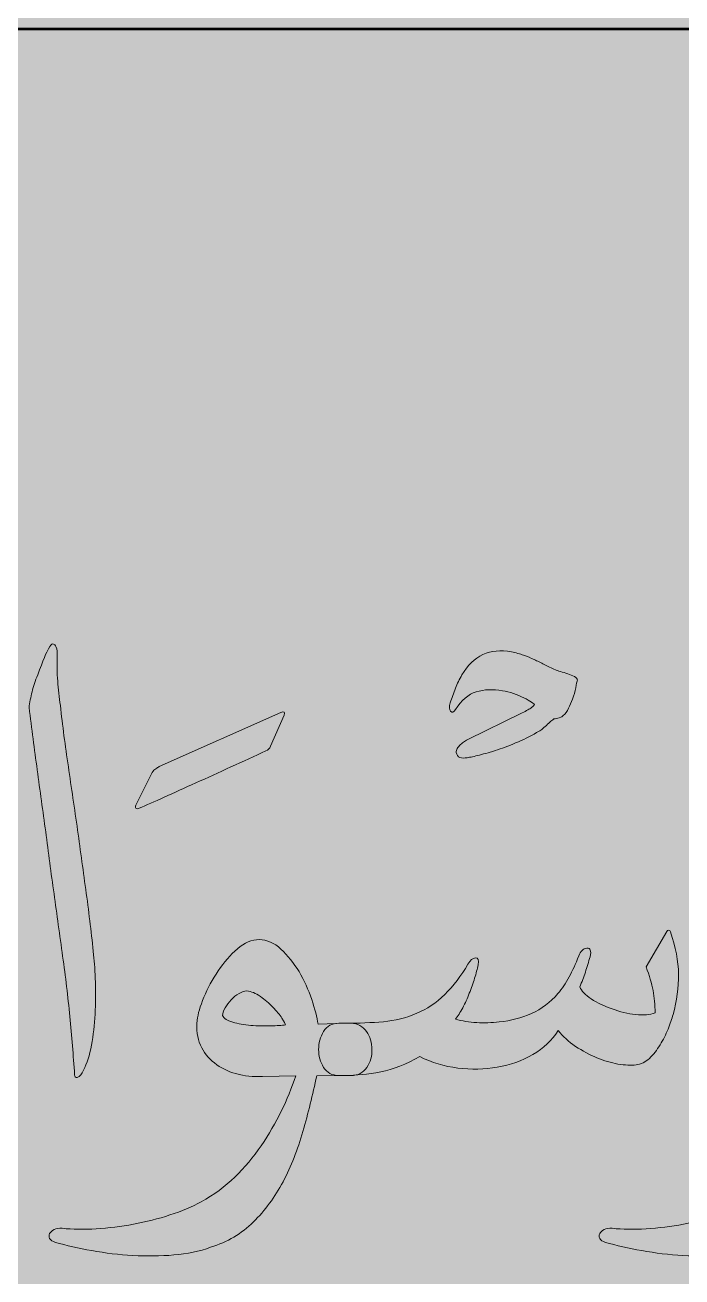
# Model space of a CAD drawing. Header units: inches. Extents: x -1481 to -429, y -1676 to -696.
# Drawn here: x -857.77 to -847.41, y -1195.29 to -1175.56 of the extents above; entities that cross this region are included whole.
import ezdxf

# ---------------------------------------------------------------- set-up
doc = ezdxf.new("R2010")
doc.units = ezdxf.units.IN
doc.header["$MEASUREMENT"] = 0
doc.layers.add('Layer 1', color=7, linetype='Continuous')

# ---------------------------------------------------------------- blocks, each defined once
blk = doc.blocks.new('block 75')
at = {"layer": 'Layer 1', "true_color": 0x009344}
h = blk.add_hatch(color=114, dxfattribs=at)
h.dxf.hatch_style = 2
h.paths.add_polyline_path([(-693.785, -1296.171), (-933.785, -1296.171), (-933.785, -1006.171), (-693.785, -1006.171)])
blk = doc.blocks.new('block 140')
at = {"layer": 'Layer 1', "true_color": 0x49c6ea}
h = blk.add_hatch(color=133, dxfattribs=at)
h.dxf.hatch_style = 2
h.paths.add_polyline_path([(-919.173, -1282.809), (-748.857, -1282.809), (-748.857, -1065.618), (-919.173, -1065.618)])
h = blk.add_hatch(color=133, dxfattribs=at)
h.dxf.hatch_style = 2
h.paths.add_polyline_path([(-907.435, -1277.731), (-761.338, -1277.731), (-761.338, -1076.165), (-907.435, -1076.165)])
at = {"layer": 'Layer 1', "true_color": 0xfff4c8}
h = blk.add_hatch(color=254, dxfattribs=at)
h.dxf.hatch_style = 2
h.paths.add_polyline_path([(-912.062, -1208.145), (-756.36, -1208.145), (-756.36, -1175.62), (-912.062, -1175.62)])
at = {"layer": 'Layer 1', "lineweight": 0}
blk.add_lwpolyline([(-912.062, -1208.145), (-756.36, -1208.145), (-756.36, -1175.62), (-912.062, -1175.62), (-912.062, -1208.145)], dxfattribs=at)
at = {"layer": 'Layer 1', "color": 44, "lineweight": 53, "true_color": 0xaf7e09}
blk.add_lwpolyline([(-912.062, -1208.145), (-756.36, -1208.145), (-756.36, -1175.62), (-912.062, -1175.62), (-912.062, -1208.145)], dxfattribs=at)
blk = doc.blocks.new('block 174')
at = {"layer": 'Layer 1', "true_color": 0x231f20}
h = blk.add_hatch(color=250, dxfattribs=at)
h.dxf.hatch_style = 2
edge = h.paths.add_edge_path()
edge.add_spline(control_points=[(-853.972, -1186.998), (-854.147, -1187.079), (-854.33, -1187.163), (-854.521, -1187.25), (-854.712, -1187.337), (-854.896, -1187.421), (-855.075, -1187.502), (-855.253, -1187.582), (-855.419, -1187.658), (-855.573, -1187.728), (-855.727, -1187.798), (-855.858, -1187.855), (-855.967, -1187.901), (-855.991, -1187.911), (-856.009, -1187.911), (-856.019, -1187.901), (-856.03, -1187.89), (-856.03, -1187.874), (-856.019, -1187.853), (-856.019, -1187.853), (-855.762, -1187.339), (-855.762, -1187.339), (-855.745, -1187.311), (-855.726, -1187.291), (-855.707, -1187.279), (-855.688, -1187.267), (-855.67, -1187.255), (-855.652, -1187.245), (-855.652, -1187.245), (-853.736, -1186.394), (-853.736, -1186.394), (-853.68, -1186.37), (-853.663, -1186.384), (-853.684, -1186.436), (-853.684, -1186.436), (-853.899, -1186.925), (-853.899, -1186.925), (-853.909, -1186.956), (-853.934, -1186.98), (-853.972, -1186.998)], knot_values=[0, 0, 0, 0, 1, 1, 1, 2, 2, 2, 3, 3, 3, 4, 4, 4, 5, 5, 5, 6, 6, 6, 7, 7, 7, 8, 8, 8, 9, 9, 9, 10, 10, 10, 11, 11, 11, 12, 12, 12, 13, 13, 13, 13], degree=3, periodic=1)
at = {"layer": 'Layer 1', "lineweight": 0}
blk.add_open_spline([(-853.972, -1186.998), (-854.147, -1187.079), (-854.33, -1187.163), (-854.521, -1187.25), (-854.712, -1187.337), (-854.896, -1187.421), (-855.075, -1187.502), (-855.253, -1187.582), (-855.419, -1187.658), (-855.573, -1187.728), (-855.727, -1187.798), (-855.858, -1187.855), (-855.967, -1187.901), (-855.991, -1187.911), (-856.009, -1187.911), (-856.019, -1187.901), (-856.03, -1187.89), (-856.03, -1187.874), (-856.019, -1187.853), (-856.019, -1187.853), (-855.762, -1187.339), (-855.762, -1187.339), (-855.745, -1187.311), (-855.726, -1187.291), (-855.707, -1187.279), (-855.688, -1187.267), (-855.67, -1187.255), (-855.652, -1187.245), (-855.652, -1187.245), (-853.736, -1186.394), (-853.736, -1186.394), (-853.68, -1186.37), (-853.663, -1186.384), (-853.684, -1186.436), (-853.684, -1186.436), (-853.899, -1186.925), (-853.899, -1186.925), (-853.909, -1186.956), (-853.934, -1186.98), (-853.972, -1186.998)], degree=3, knots=[0, 0, 0, 0, 1, 1, 1, 2, 2, 2, 3, 3, 3, 4, 4, 4, 5, 5, 5, 6, 6, 6, 7, 7, 7, 8, 8, 8, 9, 9, 9, 10, 10, 10, 11, 11, 11, 12, 12, 12, 13, 13, 13, 13], dxfattribs=at)
blk = doc.blocks.new('block 175')
at = {"layer": 'Layer 1', "true_color": 0x231f20}
h = blk.add_hatch(color=250, dxfattribs=at)
h.dxf.hatch_style = 2
edge = h.paths.add_edge_path()
edge.add_spline(control_points=[(-849.058, -1185.877), (-849.065, -1185.902), (-849.073, -1185.944), (-849.084, -1186.003), (-849.094, -1186.063), (-849.112, -1186.122), (-849.136, -1186.182), (-849.157, -1186.231), (-849.178, -1186.279), (-849.199, -1186.326), (-849.22, -1186.373), (-849.248, -1186.411), (-849.283, -1186.439), (-849.29, -1186.453), (-849.31, -1186.465), (-849.344, -1186.476), (-849.377, -1186.486), (-849.404, -1186.492), (-849.425, -1186.492), (-849.429, -1186.492), (-849.44, -1186.5), (-849.459, -1186.518), (-849.478, -1186.535), (-849.501, -1186.555), (-849.527, -1186.578), (-849.554, -1186.601), (-849.579, -1186.622), (-849.604, -1186.644), (-849.628, -1186.665), (-849.647, -1186.679), (-849.661, -1186.686), (-849.766, -1186.749), (-849.876, -1186.805), (-849.989, -1186.854), (-850.103, -1186.903), (-850.212, -1186.945), (-850.317, -1186.979), (-850.422, -1187.015), (-850.517, -1187.042), (-850.601, -1187.063), (-850.685, -1187.084), (-850.749, -1187.099), (-850.795, -1187.105), (-850.84, -1187.113), (-850.879, -1187.111), (-850.91, -1187.1), (-850.942, -1187.09), (-850.961, -1187.063), (-850.968, -1187.021), (-850.972, -1187), (-850.966, -1186.979), (-850.952, -1186.958), (-850.938, -1186.938), (-850.921, -1186.917), (-850.9, -1186.898), (-850.879, -1186.879), (-850.858, -1186.862), (-850.837, -1186.848), (-850.816, -1186.834), (-850.799, -1186.824), (-850.784, -1186.817), (-850.784, -1186.817), (-849.929, -1186.397), (-849.929, -1186.397), (-849.859, -1186.365), (-849.809, -1186.338), (-849.779, -1186.313), (-849.75, -1186.289), (-849.735, -1186.273), (-849.735, -1186.266), (-849.735, -1186.262), (-849.751, -1186.25), (-849.782, -1186.229), (-849.813, -1186.208), (-849.854, -1186.185), (-849.903, -1186.161), (-849.952, -1186.136), (-850.006, -1186.114), (-850.065, -1186.093), (-850.125, -1186.072), (-850.183, -1186.057), (-850.239, -1186.051), (-850.389, -1186.023), (-850.527, -1186.028), (-850.653, -1186.066), (-850.779, -1186.105), (-850.888, -1186.197), (-850.979, -1186.344), (-851.01, -1186.393), (-851.036, -1186.403), (-851.057, -1186.373), (-851.078, -1186.344), (-851.08, -1186.299), (-851.063, -1186.239), (-851.038, -1186.163), (-851.011, -1186.086), (-850.981, -1186.011), (-850.952, -1185.936), (-850.917, -1185.865), (-850.879, -1185.799), (-850.697, -1185.494), (-850.436, -1185.374), (-850.097, -1185.436), (-850.027, -1185.45), (-849.963, -1185.468), (-849.905, -1185.489), (-849.848, -1185.51), (-849.792, -1185.533), (-849.74, -1185.557), (-849.687, -1185.582), (-849.634, -1185.608), (-849.58, -1185.636), (-849.526, -1185.664), (-849.467, -1185.692), (-849.404, -1185.72), (-849.39, -1185.727), (-849.364, -1185.736), (-849.325, -1185.746), (-849.287, -1185.757), (-849.248, -1185.769), (-849.21, -1185.783), (-849.171, -1185.797), (-849.136, -1185.812), (-849.105, -1185.827), (-849.073, -1185.843), (-849.058, -1185.86), (-849.058, -1185.877)], knot_values=[0, 0, 0, 0, 1, 1, 1, 2, 2, 2, 3, 3, 3, 4, 4, 4, 5, 5, 5, 6, 6, 6, 7, 7, 7, 8, 8, 8, 9, 9, 9, 10, 10, 10, 11, 11, 11, 12, 12, 12, 13, 13, 13, 14, 14, 14, 15, 15, 15, 16, 16, 16, 17, 17, 17, 18, 18, 18, 19, 19, 19, 20, 20, 20, 21, 21, 21, 22, 22, 22, 23, 23, 23, 24, 24, 24, 25, 25, 25, 26, 26, 26, 27, 27, 27, 28, 28, 28, 29, 29, 29, 30, 30, 30, 31, 31, 31, 32, 32, 32, 33, 33, 33, 34, 34, 34, 35, 35, 35, 36, 36, 36, 37, 37, 37, 38, 38, 38, 39, 39, 39, 40, 40, 40, 41, 41, 41, 42, 42, 42, 42], degree=3, periodic=1)
at = {"layer": 'Layer 1', "lineweight": 0}
blk.add_open_spline([(-849.058, -1185.877), (-849.065, -1185.902), (-849.073, -1185.944), (-849.084, -1186.003), (-849.094, -1186.063), (-849.112, -1186.122), (-849.136, -1186.182), (-849.157, -1186.231), (-849.178, -1186.279), (-849.199, -1186.326), (-849.22, -1186.373), (-849.248, -1186.411), (-849.283, -1186.439), (-849.29, -1186.453), (-849.31, -1186.465), (-849.344, -1186.476), (-849.377, -1186.486), (-849.404, -1186.492), (-849.425, -1186.492), (-849.429, -1186.492), (-849.44, -1186.5), (-849.459, -1186.518), (-849.478, -1186.535), (-849.501, -1186.555), (-849.527, -1186.578), (-849.554, -1186.601), (-849.579, -1186.622), (-849.604, -1186.644), (-849.628, -1186.665), (-849.647, -1186.679), (-849.661, -1186.686), (-849.766, -1186.749), (-849.876, -1186.805), (-849.989, -1186.854), (-850.103, -1186.903), (-850.212, -1186.945), (-850.317, -1186.979), (-850.422, -1187.015), (-850.517, -1187.042), (-850.601, -1187.063), (-850.685, -1187.084), (-850.749, -1187.099), (-850.795, -1187.105), (-850.84, -1187.113), (-850.879, -1187.111), (-850.91, -1187.1), (-850.942, -1187.09), (-850.961, -1187.063), (-850.968, -1187.021), (-850.972, -1187), (-850.966, -1186.979), (-850.952, -1186.958), (-850.938, -1186.938), (-850.921, -1186.917), (-850.9, -1186.898), (-850.879, -1186.879), (-850.858, -1186.862), (-850.837, -1186.848), (-850.816, -1186.834), (-850.799, -1186.824), (-850.784, -1186.817), (-850.784, -1186.817), (-849.929, -1186.397), (-849.929, -1186.397), (-849.859, -1186.365), (-849.809, -1186.338), (-849.779, -1186.313), (-849.75, -1186.289), (-849.735, -1186.273), (-849.735, -1186.266), (-849.735, -1186.262), (-849.751, -1186.25), (-849.782, -1186.229), (-849.813, -1186.208), (-849.854, -1186.185), (-849.903, -1186.161), (-849.952, -1186.136), (-850.006, -1186.114), (-850.065, -1186.093), (-850.125, -1186.072), (-850.183, -1186.057), (-850.239, -1186.051), (-850.389, -1186.023), (-850.527, -1186.028), (-850.653, -1186.066), (-850.779, -1186.105), (-850.888, -1186.197), (-850.979, -1186.344), (-851.01, -1186.393), (-851.036, -1186.403), (-851.057, -1186.373), (-851.078, -1186.344), (-851.08, -1186.299), (-851.063, -1186.239), (-851.038, -1186.163), (-851.011, -1186.086), (-850.981, -1186.011), (-850.952, -1185.936), (-850.917, -1185.865), (-850.879, -1185.799), (-850.697, -1185.494), (-850.436, -1185.374), (-850.097, -1185.436), (-850.027, -1185.45), (-849.963, -1185.468), (-849.905, -1185.489), (-849.848, -1185.51), (-849.792, -1185.533), (-849.74, -1185.557), (-849.687, -1185.582), (-849.634, -1185.608), (-849.58, -1185.636), (-849.526, -1185.664), (-849.467, -1185.692), (-849.404, -1185.72), (-849.39, -1185.727), (-849.364, -1185.736), (-849.325, -1185.746), (-849.287, -1185.757), (-849.248, -1185.769), (-849.21, -1185.783), (-849.171, -1185.797), (-849.136, -1185.812), (-849.105, -1185.827), (-849.073, -1185.843), (-849.058, -1185.86), (-849.058, -1185.877)], degree=3, knots=[0, 0, 0, 0, 1, 1, 1, 2, 2, 2, 3, 3, 3, 4, 4, 4, 5, 5, 5, 6, 6, 6, 7, 7, 7, 8, 8, 8, 9, 9, 9, 10, 10, 10, 11, 11, 11, 12, 12, 12, 13, 13, 13, 14, 14, 14, 15, 15, 15, 16, 16, 16, 17, 17, 17, 18, 18, 18, 19, 19, 19, 20, 20, 20, 21, 21, 21, 22, 22, 22, 23, 23, 23, 24, 24, 24, 25, 25, 25, 26, 26, 26, 27, 27, 27, 28, 28, 28, 29, 29, 29, 30, 30, 30, 31, 31, 31, 32, 32, 32, 33, 33, 33, 34, 34, 34, 35, 35, 35, 36, 36, 36, 37, 37, 37, 38, 38, 38, 39, 39, 39, 40, 40, 40, 41, 41, 41, 42, 42, 42, 42], dxfattribs=at)
blk = doc.blocks.new('block 139')
at = {"layer": 'Layer 1', "true_color": 0x231f20}
h = blk.add_hatch(color=250, dxfattribs=at)
h.dxf.hatch_style = 2
edge = h.paths.add_edge_path()
edge.add_spline(control_points=[(-862.403, -1190.797), (-862.319, -1190.86), (-862.214, -1190.904), (-862.088, -1190.931), (-861.962, -1190.957), (-861.833, -1190.968), (-861.702, -1190.965), (-861.571, -1190.961), (-861.443, -1190.945), (-861.319, -1190.915), (-861.195, -1190.885), (-861.091, -1190.844), (-861.007, -1190.792), (-860.839, -1190.694), (-860.707, -1190.566), (-860.613, -1190.409), (-860.518, -1190.251), (-860.422, -1190.057), (-860.324, -1189.826), (-860.31, -1189.791), (-860.289, -1189.762), (-860.261, -1189.739), (-860.233, -1189.717), (-860.206, -1189.703), (-860.18, -1189.7), (-860.154, -1189.697), (-860.133, -1189.703), (-860.117, -1189.721), (-860.101, -1189.739), (-860.099, -1189.77), (-860.109, -1189.815), (-860.13, -1189.906), (-860.152, -1189.99), (-860.175, -1190.067), (-860.198, -1190.144), (-860.228, -1190.237), (-860.267, -1190.346), (-860.253, -1190.412), (-860.199, -1190.484), (-860.106, -1190.561), (-860.014, -1190.638), (-859.902, -1190.703), (-859.771, -1190.758), (-859.639, -1190.812), (-859.499, -1190.848), (-859.348, -1190.865), (-859.198, -1190.883), (-859.056, -1190.865), (-858.923, -1190.813), (-858.923, -1190.68), (-858.932, -1190.556), (-858.949, -1190.443), (-858.967, -1190.329), (-858.996, -1190.202), (-859.038, -1190.062), (-859.038, -1190.062), (-858.729, -1189.443), (-858.729, -1189.443), (-858.704, -1189.397), (-858.683, -1189.394), (-858.666, -1189.432), (-858.582, -1189.709), (-858.538, -1189.952), (-858.535, -1190.162), (-858.531, -1190.372), (-858.561, -1190.594), (-858.624, -1190.828), (-858.645, -1190.912), (-858.672, -1190.997), (-858.705, -1191.083), (-858.738, -1191.169), (-858.778, -1191.248), (-858.823, -1191.322), (-858.869, -1191.395), (-858.922, -1191.458), (-858.983, -1191.511), (-859.045, -1191.563), (-859.114, -1191.6), (-859.191, -1191.621), (-859.32, -1191.652), (-859.45, -1191.661), (-859.579, -1191.647), (-859.708, -1191.633), (-859.834, -1191.599), (-859.954, -1191.545), (-860.075, -1191.491), (-860.189, -1191.417), (-860.295, -1191.324), (-860.402, -1191.232), (-860.496, -1191.124), (-860.576, -1191.002), (-860.79, -1191.278), (-861.024, -1191.477), (-861.28, -1191.597), (-861.535, -1191.718), (-861.825, -1191.768), (-862.151, -1191.747), (-862.126, -1191.918), (-862.113, -1192.091), (-862.111, -1192.264), (-862.11, -1192.437), (-862.122, -1192.608), (-862.148, -1192.778), (-862.174, -1192.948), (-862.216, -1193.112), (-862.274, -1193.272), (-862.332, -1193.431), (-862.41, -1193.579), (-862.508, -1193.715), (-862.655, -1193.915), (-862.828, -1194.089), (-863.027, -1194.237), (-863.227, -1194.386), (-863.44, -1194.509), (-863.668, -1194.607), (-863.899, -1194.705), (-864.136, -1194.778), (-864.381, -1194.825), (-864.626, -1194.872), (-864.869, -1194.896), (-865.111, -1194.896), (-865.391, -1194.896), (-865.653, -1194.852), (-865.898, -1194.765), (-866.143, -1194.677), (-866.356, -1194.551), (-866.536, -1194.387), (-866.716, -1194.222), (-866.859, -1194.022), (-866.964, -1193.786), (-867.069, -1193.55), (-867.121, -1193.281), (-867.121, -1192.98), (-867.121, -1192.651), (-867.066, -1192.334), (-866.956, -1192.028), (-866.846, -1191.722), (-866.701, -1191.432), (-866.523, -1191.159), (-866.502, -1191.128), (-866.483, -1191.113), (-866.468, -1191.114), (-866.452, -1191.116), (-866.439, -1191.126), (-866.428, -1191.143), (-866.418, -1191.161), (-866.411, -1191.181), (-866.407, -1191.204), (-866.404, -1191.226), (-866.404, -1191.241), (-866.407, -1191.248), (-866.474, -1191.427), (-866.534, -1191.598), (-866.588, -1191.763), (-866.643, -1191.927), (-866.683, -1192.086), (-866.709, -1192.24), (-866.735, -1192.394), (-866.744, -1192.545), (-866.735, -1192.694), (-866.727, -1192.843), (-866.691, -1192.992), (-866.628, -1193.143), (-866.516, -1193.416), (-866.335, -1193.638), (-866.085, -1193.81), (-865.834, -1193.981), (-865.492, -1194.067), (-865.058, -1194.067), (-864.814, -1194.067), (-864.565, -1194.044), (-864.313, -1193.998), (-864.061, -1193.953), (-863.818, -1193.881), (-863.584, -1193.783), (-863.349, -1193.685), (-863.133, -1193.559), (-862.935, -1193.405), (-862.738, -1193.251), (-862.572, -1193.066), (-862.439, -1192.849), (-862.439, -1192.66), (-862.458, -1192.481), (-862.495, -1192.311), (-862.531, -1192.141), (-862.581, -1191.978), (-862.644, -1191.82), (-862.707, -1191.659), (-862.781, -1191.502), (-862.865, -1191.348), (-862.949, -1191.194), (-863.038, -1191.037), (-863.132, -1190.876), (-863.094, -1190.75), (-863.064, -1190.628), (-863.043, -1190.511), (-863.022, -1190.394), (-862.991, -1190.274), (-862.949, -1190.151), (-862.938, -1190.123), (-862.924, -1190.11), (-862.907, -1190.112), (-862.889, -1190.114), (-862.87, -1190.127), (-862.849, -1190.151), (-862.765, -1190.27), (-862.688, -1190.382), (-862.618, -1190.487), (-862.548, -1190.592), (-862.476, -1190.695), (-862.403, -1190.797)], knot_values=[0, 0, 0, 0, 1, 1, 1, 2, 2, 2, 3, 3, 3, 4, 4, 4, 5, 5, 5, 6, 6, 6, 7, 7, 7, 8, 8, 8, 9, 9, 9, 10, 10, 10, 11, 11, 11, 12, 12, 12, 13, 13, 13, 14, 14, 14, 15, 15, 15, 16, 16, 16, 17, 17, 17, 18, 18, 18, 19, 19, 19, 20, 20, 20, 21, 21, 21, 22, 22, 22, 23, 23, 23, 24, 24, 24, 25, 25, 25, 26, 26, 26, 27, 27, 27, 28, 28, 28, 29, 29, 29, 30, 30, 30, 31, 31, 31, 32, 32, 32, 33, 33, 33, 34, 34, 34, 35, 35, 35, 36, 36, 36, 37, 37, 37, 38, 38, 38, 39, 39, 39, 40, 40, 40, 41, 41, 41, 42, 42, 42, 43, 43, 43, 44, 44, 44, 45, 45, 45, 46, 46, 46, 47, 47, 47, 48, 48, 48, 49, 49, 49, 50, 50, 50, 51, 51, 51, 52, 52, 52, 53, 53, 53, 54, 54, 54, 55, 55, 55, 56, 56, 56, 57, 57, 57, 58, 58, 58, 59, 59, 59, 60, 60, 60, 61, 61, 61, 62, 62, 62, 63, 63, 63, 64, 64, 64, 65, 65, 65, 66, 66, 66, 67, 67, 67, 68, 68, 68, 69, 69, 69, 70, 70, 70, 70], degree=3, periodic=1)
edge = h.paths.add_edge_path()
edge.add_spline(control_points=[(-857.338, -1185.312), (-857.282, -1185.316), (-857.256, -1185.38), (-857.26, -1185.506), (-857.267, -1185.639), (-857.265, -1185.77), (-857.254, -1185.897), (-857.244, -1186.025), (-857.23, -1186.154), (-857.212, -1186.283), (-857.177, -1186.595), (-857.136, -1186.916), (-857.086, -1187.246), (-857.038, -1187.577), (-856.989, -1187.91), (-856.94, -1188.246), (-856.894, -1188.579), (-856.849, -1188.911), (-856.803, -1189.243), (-856.758, -1189.576), (-856.719, -1189.899), (-856.688, -1190.214), (-856.674, -1190.337), (-856.664, -1190.48), (-856.659, -1190.645), (-856.653, -1190.809), (-856.655, -1190.976), (-856.664, -1191.146), (-856.673, -1191.316), (-856.692, -1191.479), (-856.722, -1191.637), (-856.751, -1191.794), (-856.793, -1191.925), (-856.845, -1192.03), (-856.873, -1192.09), (-856.906, -1192.128), (-856.945, -1192.146), (-856.976, -1192.149), (-856.99, -1192.135), (-856.987, -1192.104), (-857.008, -1191.799), (-857.033, -1191.492), (-857.063, -1191.183), (-857.093, -1190.873), (-857.13, -1190.557), (-857.176, -1190.235), (-857.221, -1189.903), (-857.267, -1189.574), (-857.312, -1189.249), (-857.358, -1188.923), (-857.401, -1188.598), (-857.443, -1188.272), (-857.489, -1187.947), (-857.533, -1187.622), (-857.577, -1187.296), (-857.621, -1186.971), (-857.664, -1186.644), (-857.706, -1186.315), (-857.695, -1186.234), (-857.68, -1186.151), (-857.659, -1186.065), (-857.638, -1185.98), (-857.608, -1185.891), (-857.569, -1185.8), (-857.485, -1185.573), (-857.429, -1185.435), (-857.399, -1185.386), (-857.369, -1185.337), (-857.349, -1185.312), (-857.338, -1185.312)], knot_values=[0, 0, 0, 0, 1, 1, 1, 2, 2, 2, 3, 3, 3, 4, 4, 4, 5, 5, 5, 6, 6, 6, 7, 7, 7, 8, 8, 8, 9, 9, 9, 10, 10, 10, 11, 11, 11, 12, 12, 12, 13, 13, 13, 14, 14, 14, 15, 15, 15, 16, 16, 16, 17, 17, 17, 18, 18, 18, 19, 19, 19, 20, 20, 20, 21, 21, 21, 22, 22, 22, 23, 23, 23, 23], degree=3, periodic=1)
h = blk.add_hatch(color=250, dxfattribs=at)
h.dxf.hatch_style = 2
edge = h.paths.add_edge_path()
edge.add_spline(control_points=[(-853.499, -1192.12), (-853.499, -1192.12), (-854.024, -1192.13), (-854.024, -1192.13), (-854.171, -1192.137), (-854.31, -1192.122), (-854.442, -1192.085), (-854.573, -1192.049), (-854.687, -1191.993), (-854.783, -1191.917), (-854.879, -1191.842), (-854.953, -1191.748), (-855.003, -1191.634), (-855.054, -1191.52), (-855.071, -1191.39), (-855.053, -1191.243), (-855.043, -1191.145), (-855.008, -1191.024), (-854.948, -1190.881), (-854.889, -1190.737), (-854.813, -1190.598), (-854.722, -1190.464), (-854.631, -1190.329), (-854.53, -1190.213), (-854.418, -1190.117), (-854.306, -1190.021), (-854.192, -1189.973), (-854.077, -1189.973), (-853.954, -1189.973), (-853.84, -1190.023), (-853.733, -1190.122), (-853.626, -1190.222), (-853.531, -1190.34), (-853.447, -1190.477), (-853.367, -1190.617), (-853.3, -1190.763), (-853.248, -1190.915), (-853.195, -1191.067), (-853.162, -1191.198), (-853.148, -1191.306), (-853.148, -1191.306), (-852.728, -1191.29), (-852.728, -1191.29), (-852.728, -1191.29), (-852.628, -1191.29), (-852.628, -1191.29), (-852.576, -1191.29), (-852.529, -1191.303), (-852.487, -1191.327), (-852.445, -1191.352), (-852.41, -1191.383), (-852.382, -1191.421), (-852.354, -1191.46), (-852.333, -1191.504), (-852.319, -1191.553), (-852.305, -1191.602), (-852.298, -1191.652), (-852.298, -1191.705), (-852.294, -1191.806), (-852.32, -1191.9), (-852.376, -1191.986), (-852.432, -1192.071), (-852.516, -1192.114), (-852.628, -1192.114), (-852.628, -1192.114), (-852.728, -1192.114), (-852.728, -1192.114), (-852.728, -1192.114), (-853.169, -1192.12), (-853.169, -1192.12), (-853.232, -1192.417), (-853.304, -1192.709), (-853.387, -1192.996), (-853.469, -1193.283), (-853.573, -1193.547), (-853.699, -1193.789), (-853.828, -1194.03), (-853.985, -1194.242), (-854.169, -1194.424), (-854.352, -1194.606), (-854.577, -1194.739), (-854.843, -1194.822), (-855.018, -1194.885), (-855.211, -1194.926), (-855.423, -1194.943), (-855.635, -1194.961), (-855.85, -1194.963), (-856.069, -1194.951), (-856.287, -1194.939), (-856.503, -1194.913), (-856.714, -1194.875), (-856.926, -1194.836), (-857.117, -1194.793), (-857.289, -1194.744), (-857.338, -1194.73), (-857.368, -1194.71), (-857.381, -1194.683), (-857.393, -1194.657), (-857.393, -1194.632), (-857.381, -1194.607), (-857.368, -1194.583), (-857.345, -1194.562), (-857.31, -1194.544), (-857.275, -1194.527), (-857.233, -1194.52), (-857.184, -1194.523), (-857.019, -1194.541), (-856.84, -1194.543), (-856.646, -1194.531), (-856.452, -1194.519), (-856.256, -1194.494), (-856.058, -1194.458), (-855.86, -1194.421), (-855.669, -1194.373), (-855.483, -1194.313), (-855.298, -1194.254), (-855.134, -1194.184), (-854.99, -1194.103), (-854.791, -1193.995), (-854.614, -1193.865), (-854.46, -1193.715), (-854.306, -1193.565), (-854.168, -1193.4), (-854.045, -1193.222), (-853.923, -1193.043), (-853.817, -1192.862), (-853.728, -1192.678), (-853.639, -1192.495), (-853.562, -1192.308), (-853.499, -1192.12)], knot_values=[0, 0, 0, 0, 1, 1, 1, 2, 2, 2, 3, 3, 3, 4, 4, 4, 5, 5, 5, 6, 6, 6, 7, 7, 7, 8, 8, 8, 9, 9, 9, 10, 10, 10, 11, 11, 11, 12, 12, 12, 13, 13, 13, 14, 14, 14, 15, 15, 15, 16, 16, 16, 17, 17, 17, 18, 18, 18, 19, 19, 19, 20, 20, 20, 21, 21, 21, 22, 22, 22, 23, 23, 23, 24, 24, 24, 25, 25, 25, 26, 26, 26, 27, 27, 27, 28, 28, 28, 29, 29, 29, 30, 30, 30, 31, 31, 31, 32, 32, 32, 33, 33, 33, 34, 34, 34, 35, 35, 35, 36, 36, 36, 37, 37, 37, 38, 38, 38, 39, 39, 39, 40, 40, 40, 41, 41, 41, 42, 42, 42, 43, 43, 43, 43], degree=3, periodic=1)
edge = h.paths.add_edge_path()
edge.add_spline(control_points=[(-854.654, -1191.17), (-854.633, -1191.215), (-854.58, -1191.25), (-854.494, -1191.275), (-854.408, -1191.299), (-854.313, -1191.316), (-854.208, -1191.324), (-854.103, -1191.333), (-853.999, -1191.336), (-853.896, -1191.332), (-853.793, -1191.329), (-853.715, -1191.324), (-853.662, -1191.317), (-853.662, -1191.303), (-853.681, -1191.268), (-853.717, -1191.212), (-853.754, -1191.156), (-853.802, -1191.098), (-853.862, -1191.038), (-853.921, -1190.975), (-853.987, -1190.919), (-854.058, -1190.868), (-854.13, -1190.817), (-854.201, -1190.788), (-854.271, -1190.781), (-854.31, -1190.781), (-854.351, -1190.794), (-854.394, -1190.821), (-854.438, -1190.847), (-854.479, -1190.88), (-854.518, -1190.92), (-854.556, -1190.961), (-854.589, -1191.003), (-854.615, -1191.049), (-854.641, -1191.094), (-854.654, -1191.135), (-854.654, -1191.17)], knot_values=[0, 0, 0, 0, 1, 1, 1, 2, 2, 2, 3, 3, 3, 4, 4, 4, 5, 5, 5, 6, 6, 6, 7, 7, 7, 8, 8, 8, 9, 9, 9, 10, 10, 10, 11, 11, 11, 12, 12, 12, 12], degree=3, periodic=1)
h = blk.add_hatch(color=250, dxfattribs=at)
h.dxf.hatch_style = 2
edge = h.paths.add_edge_path()
edge.add_spline(control_points=[(-849.035, -1190.23), (-849.007, -1190.153), (-848.965, -1190.112), (-848.909, -1190.107), (-848.853, -1190.101), (-848.835, -1190.146), (-848.856, -1190.241), (-848.881, -1190.325), (-848.906, -1190.406), (-848.932, -1190.485), (-848.959, -1190.563), (-848.988, -1190.641), (-849.019, -1190.718), (-848.995, -1190.781), (-848.934, -1190.844), (-848.838, -1190.907), (-848.742, -1190.97), (-848.632, -1191.023), (-848.51, -1191.065), (-848.388, -1191.11), (-848.264, -1191.14), (-848.14, -1191.154), (-848.016, -1191.168), (-847.913, -1191.159), (-847.833, -1191.128), (-847.833, -1191.002), (-847.843, -1190.884), (-847.864, -1190.773), (-847.885, -1190.663), (-847.922, -1190.54), (-847.975, -1190.403), (-847.975, -1190.403), (-847.649, -1189.842), (-847.649, -1189.842), (-847.642, -1189.828), (-847.632, -1189.822), (-847.618, -1189.823), (-847.604, -1189.825), (-847.595, -1189.833), (-847.591, -1189.847), (-847.507, -1190.088), (-847.465, -1190.312), (-847.463, -1190.519), (-847.461, -1190.725), (-847.49, -1190.937), (-847.549, -1191.154), (-847.567, -1191.22), (-847.593, -1191.296), (-847.628, -1191.382), (-847.663, -1191.468), (-847.705, -1191.551), (-847.754, -1191.631), (-847.803, -1191.712), (-847.859, -1191.783), (-847.922, -1191.844), (-847.985, -1191.905), (-848.055, -1191.939), (-848.132, -1191.946), (-848.213, -1191.957), (-848.308, -1191.952), (-848.418, -1191.933), (-848.528, -1191.914), (-848.639, -1191.882), (-848.751, -1191.836), (-848.867, -1191.787), (-848.979, -1191.727), (-849.087, -1191.655), (-849.196, -1191.583), (-849.287, -1191.5), (-849.36, -1191.406), (-849.458, -1191.56), (-849.592, -1191.686), (-849.762, -1191.784), (-849.931, -1191.882), (-850.118, -1191.948), (-850.321, -1191.983), (-850.524, -1192.018), (-850.732, -1192.022), (-850.945, -1191.996), (-851.159, -1191.97), (-851.358, -1191.91), (-851.544, -1191.815), (-851.754, -1191.938), (-851.959, -1192.018), (-852.16, -1192.057), (-852.362, -1192.095), (-852.55, -1192.114), (-852.724, -1192.114), (-852.724, -1192.114), (-852.819, -1192.114), (-852.819, -1192.114), (-852.927, -1192.114), (-853.008, -1192.071), (-853.06, -1191.986), (-853.113, -1191.9), (-853.139, -1191.806), (-853.139, -1191.705), (-853.139, -1191.603), (-853.113, -1191.509), (-853.06, -1191.421), (-853.008, -1191.334), (-852.927, -1191.29), (-852.819, -1191.29), (-852.819, -1191.29), (-852.724, -1191.29), (-852.724, -1191.29), (-852.504, -1191.29), (-852.302, -1191.282), (-852.118, -1191.267), (-851.935, -1191.251), (-851.759, -1191.206), (-851.591, -1191.133), (-851.433, -1191.07), (-851.286, -1190.971), (-851.15, -1190.836), (-851.013, -1190.702), (-850.891, -1190.543), (-850.783, -1190.361), (-850.748, -1190.298), (-850.709, -1190.264), (-850.667, -1190.259), (-850.625, -1190.254), (-850.611, -1190.291), (-850.625, -1190.372), (-850.636, -1190.435), (-850.653, -1190.505), (-850.678, -1190.582), (-850.702, -1190.659), (-850.73, -1190.737), (-850.762, -1190.818), (-850.793, -1190.898), (-850.828, -1190.975), (-850.867, -1191.046), (-850.905, -1191.118), (-850.944, -1191.178), (-850.982, -1191.227), (-850.877, -1191.255), (-850.765, -1191.273), (-850.646, -1191.28), (-850.527, -1191.287), (-850.408, -1191.283), (-850.289, -1191.269), (-850.111, -1191.252), (-849.942, -1191.208), (-849.783, -1191.138), (-849.624, -1191.068), (-849.484, -1190.963), (-849.365, -1190.823), (-849.299, -1190.746), (-849.239, -1190.659), (-849.187, -1190.561), (-849.135, -1190.463), (-849.084, -1190.353), (-849.035, -1190.23)], knot_values=[0, 0, 0, 0, 1, 1, 1, 2, 2, 2, 3, 3, 3, 4, 4, 4, 5, 5, 5, 6, 6, 6, 7, 7, 7, 8, 8, 8, 9, 9, 9, 10, 10, 10, 11, 11, 11, 12, 12, 12, 13, 13, 13, 14, 14, 14, 15, 15, 15, 16, 16, 16, 17, 17, 17, 18, 18, 18, 19, 19, 19, 20, 20, 20, 21, 21, 21, 22, 22, 22, 23, 23, 23, 24, 24, 24, 25, 25, 25, 26, 26, 26, 27, 27, 27, 28, 28, 28, 29, 29, 29, 30, 30, 30, 31, 31, 31, 32, 32, 32, 33, 33, 33, 34, 34, 34, 35, 35, 35, 36, 36, 36, 37, 37, 37, 38, 38, 38, 39, 39, 39, 40, 40, 40, 41, 41, 41, 42, 42, 42, 43, 43, 43, 44, 44, 44, 45, 45, 45, 46, 46, 46, 47, 47, 47, 48, 48, 48, 49, 49, 49, 50, 50, 50, 51, 51, 51, 51], degree=3, periodic=1)
h = blk.add_hatch(color=250, dxfattribs=at)
h.dxf.hatch_style = 2
edge = h.paths.add_edge_path()
edge.add_spline(control_points=[(-844.825, -1192.12), (-844.825, -1192.12), (-845.35, -1192.13), (-845.35, -1192.13), (-845.497, -1192.137), (-845.636, -1192.122), (-845.767, -1192.085), (-845.898, -1192.049), (-846.012, -1191.993), (-846.108, -1191.917), (-846.205, -1191.842), (-846.278, -1191.748), (-846.329, -1191.634), (-846.38, -1191.52), (-846.396, -1191.39), (-846.379, -1191.243), (-846.368, -1191.145), (-846.333, -1191.024), (-846.274, -1190.881), (-846.214, -1190.737), (-846.139, -1190.598), (-846.048, -1190.464), (-845.957, -1190.329), (-845.856, -1190.213), (-845.744, -1190.117), (-845.632, -1190.021), (-845.518, -1189.973), (-845.402, -1189.973), (-845.28, -1189.973), (-845.165, -1190.023), (-845.059, -1190.122), (-844.952, -1190.222), (-844.857, -1190.34), (-844.773, -1190.477), (-844.692, -1190.617), (-844.626, -1190.763), (-844.573, -1190.915), (-844.521, -1191.067), (-844.488, -1191.198), (-844.473, -1191.306), (-844.473, -1191.306), (-844.054, -1191.29), (-844.054, -1191.29), (-844.054, -1191.29), (-843.954, -1191.29), (-843.954, -1191.29), (-843.901, -1191.29), (-843.854, -1191.303), (-843.812, -1191.327), (-843.77, -1191.352), (-843.735, -1191.383), (-843.707, -1191.421), (-843.679, -1191.46), (-843.658, -1191.504), (-843.644, -1191.553), (-843.63, -1191.602), (-843.623, -1191.652), (-843.623, -1191.705), (-843.62, -1191.806), (-843.646, -1191.9), (-843.702, -1191.986), (-843.758, -1192.071), (-843.842, -1192.114), (-843.954, -1192.114), (-843.954, -1192.114), (-844.054, -1192.114), (-844.054, -1192.114), (-844.054, -1192.114), (-844.494, -1192.12), (-844.494, -1192.12), (-844.557, -1192.417), (-844.63, -1192.709), (-844.712, -1192.996), (-844.795, -1193.283), (-844.899, -1193.547), (-845.025, -1193.789), (-845.154, -1194.03), (-845.311, -1194.242), (-845.494, -1194.424), (-845.678, -1194.606), (-845.903, -1194.739), (-846.169, -1194.822), (-846.344, -1194.885), (-846.537, -1194.926), (-846.749, -1194.943), (-846.96, -1194.961), (-847.176, -1194.963), (-847.394, -1194.951), (-847.613, -1194.939), (-847.828, -1194.913), (-848.04, -1194.875), (-848.252, -1194.836), (-848.443, -1194.793), (-848.615, -1194.744), (-848.664, -1194.73), (-848.694, -1194.71), (-848.706, -1194.683), (-848.719, -1194.657), (-848.719, -1194.632), (-848.706, -1194.607), (-848.694, -1194.583), (-848.67, -1194.562), (-848.636, -1194.544), (-848.601, -1194.527), (-848.559, -1194.52), (-848.51, -1194.523), (-848.345, -1194.541), (-848.166, -1194.543), (-847.972, -1194.531), (-847.777, -1194.519), (-847.581, -1194.494), (-847.384, -1194.458), (-847.186, -1194.421), (-846.995, -1194.373), (-846.809, -1194.313), (-846.624, -1194.254), (-846.459, -1194.184), (-846.316, -1194.103), (-846.116, -1193.995), (-845.94, -1193.865), (-845.786, -1193.715), (-845.632, -1193.565), (-845.493, -1193.4), (-845.371, -1193.222), (-845.249, -1193.043), (-845.143, -1192.862), (-845.053, -1192.678), (-844.964, -1192.495), (-844.888, -1192.308), (-844.825, -1192.12)], knot_values=[0, 0, 0, 0, 1, 1, 1, 2, 2, 2, 3, 3, 3, 4, 4, 4, 5, 5, 5, 6, 6, 6, 7, 7, 7, 8, 8, 8, 9, 9, 9, 10, 10, 10, 11, 11, 11, 12, 12, 12, 13, 13, 13, 14, 14, 14, 15, 15, 15, 16, 16, 16, 17, 17, 17, 18, 18, 18, 19, 19, 19, 20, 20, 20, 21, 21, 21, 22, 22, 22, 23, 23, 23, 24, 24, 24, 25, 25, 25, 26, 26, 26, 27, 27, 27, 28, 28, 28, 29, 29, 29, 30, 30, 30, 31, 31, 31, 32, 32, 32, 33, 33, 33, 34, 34, 34, 35, 35, 35, 36, 36, 36, 37, 37, 37, 38, 38, 38, 39, 39, 39, 40, 40, 40, 41, 41, 41, 42, 42, 42, 43, 43, 43, 43], degree=3, periodic=1)
edge = h.paths.add_edge_path()
edge.add_spline(control_points=[(-845.98, -1191.17), (-845.959, -1191.215), (-845.906, -1191.25), (-845.82, -1191.275), (-845.734, -1191.299), (-845.639, -1191.316), (-845.534, -1191.324), (-845.429, -1191.333), (-845.325, -1191.336), (-845.221, -1191.332), (-845.118, -1191.329), (-845.04, -1191.324), (-844.988, -1191.317), (-844.988, -1191.303), (-845.006, -1191.268), (-845.043, -1191.212), (-845.08, -1191.156), (-845.128, -1191.098), (-845.187, -1191.038), (-845.247, -1190.975), (-845.312, -1190.919), (-845.384, -1190.868), (-845.456, -1190.817), (-845.527, -1190.788), (-845.597, -1190.781), (-845.635, -1190.781), (-845.676, -1190.794), (-845.72, -1190.821), (-845.764, -1190.847), (-845.805, -1190.88), (-845.843, -1190.92), (-845.882, -1190.961), (-845.914, -1191.003), (-845.94, -1191.049), (-845.967, -1191.094), (-845.98, -1191.135), (-845.98, -1191.17)], knot_values=[0, 0, 0, 0, 1, 1, 1, 2, 2, 2, 3, 3, 3, 4, 4, 4, 5, 5, 5, 6, 6, 6, 7, 7, 7, 8, 8, 8, 9, 9, 9, 10, 10, 10, 11, 11, 11, 12, 12, 12, 12], degree=3, periodic=1)
at = {"layer": 'Layer 1', "lineweight": 0}
for points, knots in [([(-857.338, -1185.312), (-857.282, -1185.316), (-857.256, -1185.38), (-857.26, -1185.506), (-857.267, -1185.639), (-857.265, -1185.77), (-857.254, -1185.897), (-857.244, -1186.025), (-857.23, -1186.154), (-857.212, -1186.283), (-857.177, -1186.595), (-857.136, -1186.916), (-857.086, -1187.246), (-857.038, -1187.577), (-856.989, -1187.91), (-856.94, -1188.246), (-856.894, -1188.579), (-856.849, -1188.911), (-856.803, -1189.243), (-856.758, -1189.576), (-856.719, -1189.899), (-856.688, -1190.214), (-856.674, -1190.337), (-856.664, -1190.48), (-856.659, -1190.645), (-856.653, -1190.809), (-856.655, -1190.976), (-856.664, -1191.146), (-856.673, -1191.316), (-856.692, -1191.479), (-856.722, -1191.637), (-856.751, -1191.794), (-856.793, -1191.925), (-856.845, -1192.03), (-856.873, -1192.09), (-856.906, -1192.128), (-856.945, -1192.146), (-856.976, -1192.149), (-856.99, -1192.135), (-856.987, -1192.104), (-857.008, -1191.799), (-857.033, -1191.492), (-857.063, -1191.183), (-857.093, -1190.873), (-857.13, -1190.557), (-857.176, -1190.235), (-857.221, -1189.903), (-857.267, -1189.574), (-857.312, -1189.249), (-857.358, -1188.923), (-857.401, -1188.598), (-857.443, -1188.272), (-857.489, -1187.947), (-857.533, -1187.622), (-857.577, -1187.296), (-857.621, -1186.971), (-857.664, -1186.644), (-857.706, -1186.315), (-857.695, -1186.234), (-857.68, -1186.151), (-857.659, -1186.065), (-857.638, -1185.98), (-857.608, -1185.891), (-857.569, -1185.8), (-857.485, -1185.573), (-857.429, -1185.435), (-857.399, -1185.386), (-857.369, -1185.337), (-857.349, -1185.312), (-857.338, -1185.312)], [0, 0, 0, 0, 1, 1, 1, 2, 2, 2, 3, 3, 3, 4, 4, 4, 5, 5, 5, 6, 6, 6, 7, 7, 7, 8, 8, 8, 9, 9, 9, 10, 10, 10, 11, 11, 11, 12, 12, 12, 13, 13, 13, 14, 14, 14, 15, 15, 15, 16, 16, 16, 17, 17, 17, 18, 18, 18, 19, 19, 19, 20, 20, 20, 21, 21, 21, 22, 22, 22, 23, 23, 23, 23]), ([(-853.499, -1192.12), (-853.499, -1192.12), (-854.024, -1192.13), (-854.024, -1192.13), (-854.171, -1192.137), (-854.31, -1192.122), (-854.442, -1192.085), (-854.573, -1192.049), (-854.687, -1191.993), (-854.783, -1191.917), (-854.879, -1191.842), (-854.953, -1191.748), (-855.003, -1191.634), (-855.054, -1191.52), (-855.071, -1191.39), (-855.053, -1191.243), (-855.043, -1191.145), (-855.008, -1191.024), (-854.948, -1190.881), (-854.889, -1190.737), (-854.813, -1190.598), (-854.722, -1190.464), (-854.631, -1190.329), (-854.53, -1190.213), (-854.418, -1190.117), (-854.306, -1190.021), (-854.192, -1189.973), (-854.077, -1189.973), (-853.954, -1189.973), (-853.84, -1190.023), (-853.733, -1190.122), (-853.626, -1190.222), (-853.531, -1190.34), (-853.447, -1190.477), (-853.367, -1190.617), (-853.3, -1190.763), (-853.248, -1190.915), (-853.195, -1191.067), (-853.162, -1191.198), (-853.148, -1191.306), (-853.148, -1191.306), (-852.728, -1191.29), (-852.728, -1191.29), (-852.728, -1191.29), (-852.628, -1191.29), (-852.628, -1191.29), (-852.576, -1191.29), (-852.529, -1191.303), (-852.487, -1191.327), (-852.445, -1191.352), (-852.41, -1191.383), (-852.382, -1191.421), (-852.354, -1191.46), (-852.333, -1191.504), (-852.319, -1191.553), (-852.305, -1191.602), (-852.298, -1191.652), (-852.298, -1191.705), (-852.294, -1191.806), (-852.32, -1191.9), (-852.376, -1191.986), (-852.432, -1192.071), (-852.516, -1192.114), (-852.628, -1192.114), (-852.628, -1192.114), (-852.728, -1192.114), (-852.728, -1192.114), (-852.728, -1192.114), (-853.169, -1192.12), (-853.169, -1192.12), (-853.232, -1192.417), (-853.304, -1192.709), (-853.387, -1192.996), (-853.469, -1193.283), (-853.573, -1193.547), (-853.699, -1193.789), (-853.828, -1194.03), (-853.985, -1194.242), (-854.169, -1194.424), (-854.352, -1194.606), (-854.577, -1194.739), (-854.843, -1194.822), (-855.018, -1194.885), (-855.211, -1194.926), (-855.423, -1194.943), (-855.635, -1194.961), (-855.85, -1194.963), (-856.069, -1194.951), (-856.287, -1194.939), (-856.503, -1194.913), (-856.714, -1194.875), (-856.926, -1194.836), (-857.117, -1194.793), (-857.289, -1194.744), (-857.338, -1194.73), (-857.368, -1194.71), (-857.381, -1194.683), (-857.393, -1194.657), (-857.393, -1194.632), (-857.381, -1194.607), (-857.368, -1194.583), (-857.345, -1194.562), (-857.31, -1194.544), (-857.275, -1194.527), (-857.233, -1194.52), (-857.184, -1194.523), (-857.019, -1194.541), (-856.84, -1194.543), (-856.646, -1194.531), (-856.452, -1194.519), (-856.256, -1194.494), (-856.058, -1194.458), (-855.86, -1194.421), (-855.669, -1194.373), (-855.483, -1194.313), (-855.298, -1194.254), (-855.134, -1194.184), (-854.99, -1194.103), (-854.791, -1193.995), (-854.614, -1193.865), (-854.46, -1193.715), (-854.306, -1193.565), (-854.168, -1193.4), (-854.045, -1193.222), (-853.923, -1193.043), (-853.817, -1192.862), (-853.728, -1192.678), (-853.639, -1192.495), (-853.562, -1192.308), (-853.499, -1192.12)], [0, 0, 0, 0, 1, 1, 1, 2, 2, 2, 3, 3, 3, 4, 4, 4, 5, 5, 5, 6, 6, 6, 7, 7, 7, 8, 8, 8, 9, 9, 9, 10, 10, 10, 11, 11, 11, 12, 12, 12, 13, 13, 13, 14, 14, 14, 15, 15, 15, 16, 16, 16, 17, 17, 17, 18, 18, 18, 19, 19, 19, 20, 20, 20, 21, 21, 21, 22, 22, 22, 23, 23, 23, 24, 24, 24, 25, 25, 25, 26, 26, 26, 27, 27, 27, 28, 28, 28, 29, 29, 29, 30, 30, 30, 31, 31, 31, 32, 32, 32, 33, 33, 33, 34, 34, 34, 35, 35, 35, 36, 36, 36, 37, 37, 37, 38, 38, 38, 39, 39, 39, 40, 40, 40, 41, 41, 41, 42, 42, 42, 43, 43, 43, 43]), ([(-849.035, -1190.23), (-849.007, -1190.153), (-848.965, -1190.112), (-848.909, -1190.107), (-848.853, -1190.101), (-848.835, -1190.146), (-848.856, -1190.241), (-848.881, -1190.325), (-848.906, -1190.406), (-848.932, -1190.485), (-848.959, -1190.563), (-848.988, -1190.641), (-849.019, -1190.718), (-848.995, -1190.781), (-848.934, -1190.844), (-848.838, -1190.907), (-848.742, -1190.97), (-848.632, -1191.023), (-848.51, -1191.065), (-848.388, -1191.11), (-848.264, -1191.14), (-848.14, -1191.154), (-848.016, -1191.168), (-847.913, -1191.159), (-847.833, -1191.128), (-847.833, -1191.002), (-847.843, -1190.884), (-847.864, -1190.773), (-847.885, -1190.663), (-847.922, -1190.54), (-847.975, -1190.403), (-847.975, -1190.403), (-847.649, -1189.842), (-847.649, -1189.842), (-847.642, -1189.828), (-847.632, -1189.822), (-847.618, -1189.823), (-847.604, -1189.825), (-847.595, -1189.833), (-847.591, -1189.847), (-847.507, -1190.088), (-847.465, -1190.312), (-847.463, -1190.519), (-847.461, -1190.725), (-847.49, -1190.937), (-847.549, -1191.154), (-847.567, -1191.22), (-847.593, -1191.296), (-847.628, -1191.382), (-847.663, -1191.468), (-847.705, -1191.551), (-847.754, -1191.631), (-847.803, -1191.712), (-847.859, -1191.783), (-847.922, -1191.844), (-847.985, -1191.905), (-848.055, -1191.939), (-848.132, -1191.946), (-848.213, -1191.957), (-848.308, -1191.952), (-848.418, -1191.933), (-848.528, -1191.914), (-848.639, -1191.882), (-848.751, -1191.836), (-848.867, -1191.787), (-848.979, -1191.727), (-849.087, -1191.655), (-849.196, -1191.583), (-849.287, -1191.5), (-849.36, -1191.406), (-849.458, -1191.56), (-849.592, -1191.686), (-849.762, -1191.784), (-849.931, -1191.882), (-850.118, -1191.948), (-850.321, -1191.983), (-850.524, -1192.018), (-850.732, -1192.022), (-850.945, -1191.996), (-851.159, -1191.97), (-851.358, -1191.91), (-851.544, -1191.815), (-851.754, -1191.938), (-851.959, -1192.018), (-852.16, -1192.057), (-852.362, -1192.095), (-852.55, -1192.114), (-852.724, -1192.114), (-852.724, -1192.114), (-852.819, -1192.114), (-852.819, -1192.114), (-852.927, -1192.114), (-853.008, -1192.071), (-853.06, -1191.986), (-853.113, -1191.9), (-853.139, -1191.806), (-853.139, -1191.705), (-853.139, -1191.603), (-853.113, -1191.509), (-853.06, -1191.421), (-853.008, -1191.334), (-852.927, -1191.29), (-852.819, -1191.29), (-852.819, -1191.29), (-852.724, -1191.29), (-852.724, -1191.29), (-852.504, -1191.29), (-852.302, -1191.282), (-852.118, -1191.267), (-851.935, -1191.251), (-851.759, -1191.206), (-851.591, -1191.133), (-851.433, -1191.07), (-851.286, -1190.971), (-851.15, -1190.836), (-851.013, -1190.702), (-850.891, -1190.543), (-850.783, -1190.361), (-850.748, -1190.298), (-850.709, -1190.264), (-850.667, -1190.259), (-850.625, -1190.254), (-850.611, -1190.291), (-850.625, -1190.372), (-850.636, -1190.435), (-850.653, -1190.505), (-850.678, -1190.582), (-850.702, -1190.659), (-850.73, -1190.737), (-850.762, -1190.818), (-850.793, -1190.898), (-850.828, -1190.975), (-850.867, -1191.046), (-850.905, -1191.118), (-850.944, -1191.178), (-850.982, -1191.227), (-850.877, -1191.255), (-850.765, -1191.273), (-850.646, -1191.28), (-850.527, -1191.287), (-850.408, -1191.283), (-850.289, -1191.269), (-850.111, -1191.252), (-849.942, -1191.208), (-849.783, -1191.138), (-849.624, -1191.068), (-849.484, -1190.963), (-849.365, -1190.823), (-849.299, -1190.746), (-849.239, -1190.659), (-849.187, -1190.561), (-849.135, -1190.463), (-849.084, -1190.353), (-849.035, -1190.23)], [0, 0, 0, 0, 1, 1, 1, 2, 2, 2, 3, 3, 3, 4, 4, 4, 5, 5, 5, 6, 6, 6, 7, 7, 7, 8, 8, 8, 9, 9, 9, 10, 10, 10, 11, 11, 11, 12, 12, 12, 13, 13, 13, 14, 14, 14, 15, 15, 15, 16, 16, 16, 17, 17, 17, 18, 18, 18, 19, 19, 19, 20, 20, 20, 21, 21, 21, 22, 22, 22, 23, 23, 23, 24, 24, 24, 25, 25, 25, 26, 26, 26, 27, 27, 27, 28, 28, 28, 29, 29, 29, 30, 30, 30, 31, 31, 31, 32, 32, 32, 33, 33, 33, 34, 34, 34, 35, 35, 35, 36, 36, 36, 37, 37, 37, 38, 38, 38, 39, 39, 39, 40, 40, 40, 41, 41, 41, 42, 42, 42, 43, 43, 43, 44, 44, 44, 45, 45, 45, 46, 46, 46, 47, 47, 47, 48, 48, 48, 49, 49, 49, 50, 50, 50, 51, 51, 51, 51]), ([(-844.825, -1192.12), (-844.825, -1192.12), (-845.35, -1192.13), (-845.35, -1192.13), (-845.497, -1192.137), (-845.636, -1192.122), (-845.767, -1192.085), (-845.898, -1192.049), (-846.012, -1191.993), (-846.108, -1191.917), (-846.205, -1191.842), (-846.278, -1191.748), (-846.329, -1191.634), (-846.38, -1191.52), (-846.396, -1191.39), (-846.379, -1191.243), (-846.368, -1191.145), (-846.333, -1191.024), (-846.274, -1190.881), (-846.214, -1190.737), (-846.139, -1190.598), (-846.048, -1190.464), (-845.957, -1190.329), (-845.856, -1190.213), (-845.744, -1190.117), (-845.632, -1190.021), (-845.518, -1189.973), (-845.402, -1189.973), (-845.28, -1189.973), (-845.165, -1190.023), (-845.059, -1190.122), (-844.952, -1190.222), (-844.857, -1190.34), (-844.773, -1190.477), (-844.692, -1190.617), (-844.626, -1190.763), (-844.573, -1190.915), (-844.521, -1191.067), (-844.488, -1191.198), (-844.473, -1191.306), (-844.473, -1191.306), (-844.054, -1191.29), (-844.054, -1191.29), (-844.054, -1191.29), (-843.954, -1191.29), (-843.954, -1191.29), (-843.901, -1191.29), (-843.854, -1191.303), (-843.812, -1191.327), (-843.77, -1191.352), (-843.735, -1191.383), (-843.707, -1191.421), (-843.679, -1191.46), (-843.658, -1191.504), (-843.644, -1191.553), (-843.63, -1191.602), (-843.623, -1191.652), (-843.623, -1191.705), (-843.62, -1191.806), (-843.646, -1191.9), (-843.702, -1191.986), (-843.758, -1192.071), (-843.842, -1192.114), (-843.954, -1192.114), (-843.954, -1192.114), (-844.054, -1192.114), (-844.054, -1192.114), (-844.054, -1192.114), (-844.494, -1192.12), (-844.494, -1192.12), (-844.557, -1192.417), (-844.63, -1192.709), (-844.712, -1192.996), (-844.795, -1193.283), (-844.899, -1193.547), (-845.025, -1193.789), (-845.154, -1194.03), (-845.311, -1194.242), (-845.494, -1194.424), (-845.678, -1194.606), (-845.903, -1194.739), (-846.169, -1194.822), (-846.344, -1194.885), (-846.537, -1194.926), (-846.749, -1194.943), (-846.96, -1194.961), (-847.176, -1194.963), (-847.394, -1194.951), (-847.613, -1194.939), (-847.828, -1194.913), (-848.04, -1194.875), (-848.252, -1194.836), (-848.443, -1194.793), (-848.615, -1194.744), (-848.664, -1194.73), (-848.694, -1194.71), (-848.706, -1194.683), (-848.719, -1194.657), (-848.719, -1194.632), (-848.706, -1194.607), (-848.694, -1194.583), (-848.67, -1194.562), (-848.636, -1194.544), (-848.601, -1194.527), (-848.559, -1194.52), (-848.51, -1194.523), (-848.345, -1194.541), (-848.166, -1194.543), (-847.972, -1194.531), (-847.777, -1194.519), (-847.581, -1194.494), (-847.384, -1194.458), (-847.186, -1194.421), (-846.995, -1194.373), (-846.809, -1194.313), (-846.624, -1194.254), (-846.459, -1194.184), (-846.316, -1194.103), (-846.116, -1193.995), (-845.94, -1193.865), (-845.786, -1193.715), (-845.632, -1193.565), (-845.493, -1193.4), (-845.371, -1193.222), (-845.249, -1193.043), (-845.143, -1192.862), (-845.053, -1192.678), (-844.964, -1192.495), (-844.888, -1192.308), (-844.825, -1192.12)], [0, 0, 0, 0, 1, 1, 1, 2, 2, 2, 3, 3, 3, 4, 4, 4, 5, 5, 5, 6, 6, 6, 7, 7, 7, 8, 8, 8, 9, 9, 9, 10, 10, 10, 11, 11, 11, 12, 12, 12, 13, 13, 13, 14, 14, 14, 15, 15, 15, 16, 16, 16, 17, 17, 17, 18, 18, 18, 19, 19, 19, 20, 20, 20, 21, 21, 21, 22, 22, 22, 23, 23, 23, 24, 24, 24, 25, 25, 25, 26, 26, 26, 27, 27, 27, 28, 28, 28, 29, 29, 29, 30, 30, 30, 31, 31, 31, 32, 32, 32, 33, 33, 33, 34, 34, 34, 35, 35, 35, 36, 36, 36, 37, 37, 37, 38, 38, 38, 39, 39, 39, 40, 40, 40, 41, 41, 41, 42, 42, 42, 43, 43, 43, 43]), ([(-854.654, -1191.17), (-854.633, -1191.215), (-854.58, -1191.25), (-854.494, -1191.275), (-854.408, -1191.299), (-854.313, -1191.316), (-854.208, -1191.324), (-854.103, -1191.333), (-853.999, -1191.336), (-853.896, -1191.332), (-853.793, -1191.329), (-853.715, -1191.324), (-853.662, -1191.317), (-853.662, -1191.303), (-853.681, -1191.268), (-853.717, -1191.212), (-853.754, -1191.156), (-853.802, -1191.098), (-853.862, -1191.038), (-853.921, -1190.975), (-853.987, -1190.919), (-854.058, -1190.868), (-854.13, -1190.817), (-854.201, -1190.788), (-854.271, -1190.781), (-854.31, -1190.781), (-854.351, -1190.794), (-854.394, -1190.821), (-854.438, -1190.847), (-854.479, -1190.88), (-854.518, -1190.92), (-854.556, -1190.961), (-854.589, -1191.003), (-854.615, -1191.049), (-854.641, -1191.094), (-854.654, -1191.135), (-854.654, -1191.17)], [0, 0, 0, 0, 1, 1, 1, 2, 2, 2, 3, 3, 3, 4, 4, 4, 5, 5, 5, 6, 6, 6, 7, 7, 7, 8, 8, 8, 9, 9, 9, 10, 10, 10, 11, 11, 11, 12, 12, 12, 12])]:
    blk.add_open_spline(points, degree=3, knots=knots, dxfattribs=at)
at = {"layer": 'Layer 1'}
for name in ['block 140', 'block 175', 'block 174']:
    blk.add_blockref(name, (0, 0), dxfattribs=at)

msp = doc.modelspace()

# ---------------------------------------------------------------- hatches: boundary and pattern name
at = {"layer": 'Layer 1', "true_color": 0x006738}
h = msp.add_hatch(color=116, dxfattribs=at)
h.dxf.hatch_style = 2
h.paths.add_polyline_path([(-749.015, -1281.171), (-919.015, -1281.171), (-919.015, -1062.796), (-749.015, -1062.796)])

# ---------------------------------------------------------------- block references
at = {"layer": 'Layer 1'}
for name in ['block 75', 'block 139']:
    msp.add_blockref(name, (0, 0), dxfattribs=at)

doc.saveas('drawing.dxf')
